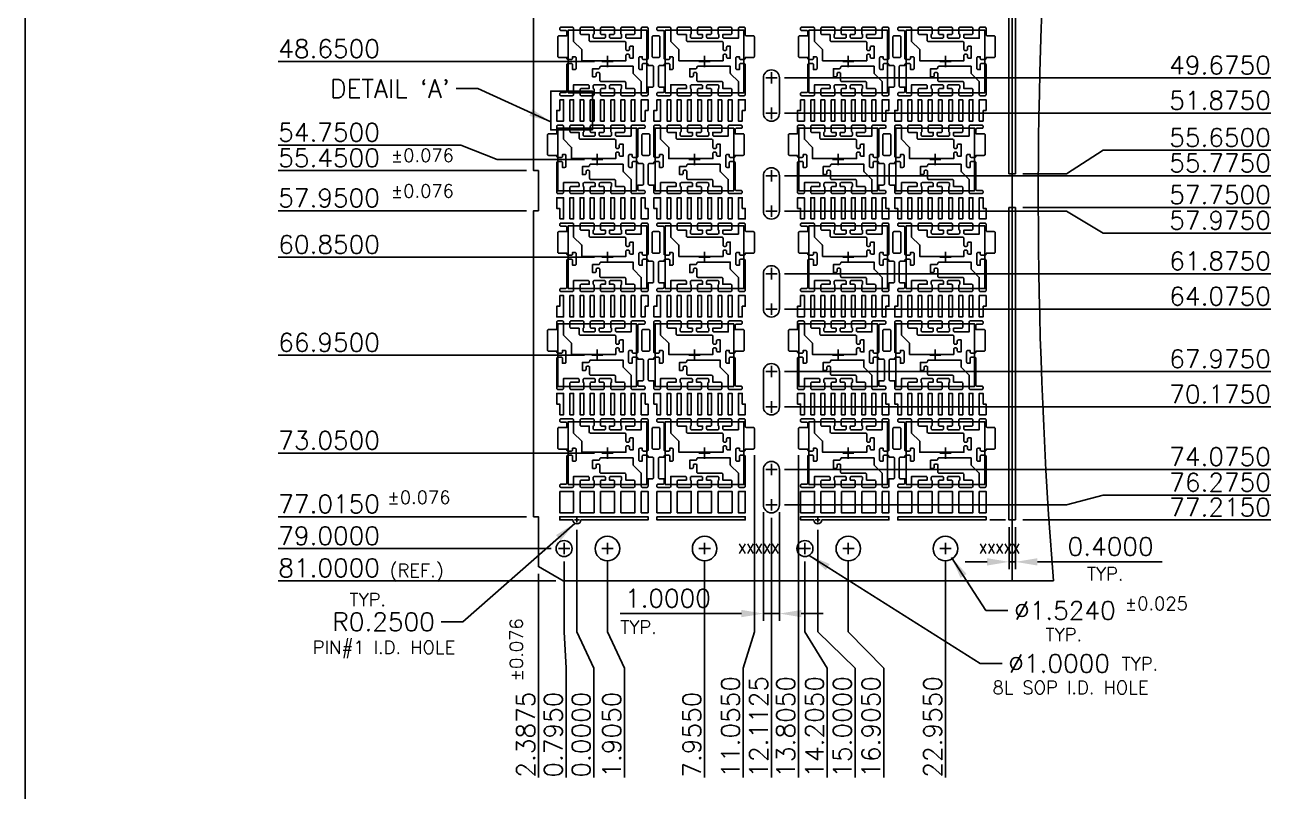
# Model space of a CAD drawing. Extents: x 5 to 821, y 9 to 392.
# Drawn here: x 5 to 178.4, y 148.5 to 253.5 of the extents above; entities that cross this region are included whole.
import ezdxf
from ezdxf.enums import TextEntityAlignment as Align
from ezdxf.lldxf.tags import DXFTag

# ---------------------------------------------------------------- set-up
doc = ezdxf.new("R2010")
doc.units = 0
doc.header["$LTSCALE"] = 8
doc.header["$MEASUREMENT"] = 0
for name, color, linetype in [('CEN', 2, 'CENTER'), ('COIN-LINE', 4, 'Continuous'), ('DIM', 7, 'Continuous'), ('DRAWING-SHEET', 6, 'Continuous'), ('LF-LINE', 1, 'Continuous'), ('PKG-OUT', 3, 'HIDDEN')]:
    doc.layers.add(name, color=color, linetype=linetype)
doc.styles.add('SIMPLEX', font='SIMPLEX.shx', dxfattribs={"height": 3})
doc.styles.get("Standard").update_dxf_attribs({"font": 'SIMPLEX', "height": 3})
tags = doc.linetypes.add('CENTER', pattern=[2, 1.25, -0.25, 0.25, -0.25]).pattern_tags.tags
tags[10:11] = [DXFTag(74, 4), DXFTag(75, 0), DXFTag(340, '0'), DXFTag(46, 1.0), DXFTag(50, 0.0), DXFTag(44, 0.0), DXFTag(45, 0.0)]
tags[8:9] = [DXFTag(74, 4), DXFTag(75, 0), DXFTag(340, '0'), DXFTag(46, 1.0), DXFTag(50, 0.0), DXFTag(44, 0.0), DXFTag(45, 0.0)]
tags[6:7] = [DXFTag(74, 4), DXFTag(75, 0), DXFTag(340, '0'), DXFTag(46, 1.0), DXFTag(50, 0.0), DXFTag(44, 0.0), DXFTag(45, 0.0)]
tags[4:5] = [DXFTag(74, 4), DXFTag(75, 0), DXFTag(340, '0'), DXFTag(46, 1.0), DXFTag(50, 0.0), DXFTag(44, 0.0), DXFTag(45, 0.0)]
tags = doc.linetypes.add('HIDDEN', pattern=[0.375, 0.25, -0.125]).pattern_tags.tags
tags[6:7] = [DXFTag(74, 4), DXFTag(75, 0), DXFTag(340, '0'), DXFTag(46, 1.0), DXFTag(50, 0.0), DXFTag(44, 0.0), DXFTag(45, 0.0)]
tags[4:5] = [DXFTag(74, 4), DXFTag(75, 0), DXFTag(340, '0'), DXFTag(46, 1.0), DXFTag(50, 0.0), DXFTag(44, 0.0), DXFTag(45, 0.0)]
doc.dimstyles.get("Standard").update_dxf_attribs({"dimtxt": 0.18, "dimasz": 0.18, "dimexe": 0.18, "dimexo": 0.0625, "dimgap": 0.09, "dimtad": 0, "dimtih": 1, "dimtoh": 1, "dimdec": 4, "dimzin": 0, "dimdsep": 46, "dimtxsty": 'Standard', "dimcen": 0.09, "dimadec": 0, "dimazin": 0, "dimtfac": 1, "dimtdec": 4, "dimtofl": 0, "dimtmove": 0, "dimatfit": 3, "dimfxl": 0, "dimtolj": 1, "dimtzin": 0, "dimarcsym": 0})

# ---------------------------------------------------------------- blocks, each defined once
blk = doc.blocks.new('TABLET')
at = {"layer": 'DRAWING-SHEET'}
blk.add_lwpolyline([(5, 392), (5, 9), (277, 9), (277, 392)], close=True, dxfattribs=at)
blk = doc.blocks.new('INT1')
blk.add_lwpolyline([(1.22, 0.45, 0.414214), (1.15, 0.38), (1.15, 0.05), (-1.6, 0.05), (-1.6, 0.716, 0.198912), (-1.621, 0.766), (-2.105, 1.25), (-2.105, 2.065, 0.414214), (-2.175, 2.135), (-2.905, 2.135, 0.414214), (-2.975, 2.065), (-2.975, 2.005, 0.414214), (-2.905, 1.935), (-2.598, 1.935, -0.414214), (-2.528, 1.865), (-2.528, 1.6), (-3.03, 1.6, 0.414214), (-3.1, 1.53), (-3.1, 0.32, 0.414214), (-3.03, 0.25), (-2.528, 0.25), (-2.528, 0.195, 0.414214), (-2.458, 0.125), (-2.24, 0.125, 0.414214), (-2.17, 0.195), (-2.17, 0.3), (-2.02, 0.3, -0.414214), (-1.95, 0.23), (-1.95, -0.43, -0.414214), (-2.02, -0.5), (-2.17, -0.5), (-2.17, -0.195, 0.414214), (-2.24, -0.125), (-2.458, -0.125, 0.414214), (-2.528, -0.195), (-2.528, -1.865, -0.414214), (-2.598, -1.935), (-2.905, -1.935, 0.414214), (-2.975, -2.005), (-2.975, -2.065, 0.414214), (-2.905, -2.135), (-2.175, -2.135, 0.414214), (-2.105, -2.065), (-2.105, -1.45), (-1.205, -1.45, -0.414214), (-1.135, -1.52), (-1.135, -1.68), (-1.635, -1.68, 0.414214), (-1.705, -1.75), (-1.705, -2.065, 0.414214), (-1.635, -2.135), (-0.905, -2.135, 0.414214), (-0.835, -2.065), (-0.835, -1.75, 0.331679), (-0.885, -1.683), (-0.885, -1.52, -0.414214), (-0.815, -1.45), (-0.195, -1.45, -0.414214), (-0.125, -1.52), (-0.125, -1.68), (-0.365, -1.68, 0.414214), (-0.435, -1.75), (-0.435, -2.065, 0.414214), (-0.365, -2.135), (0.365, -2.135, 0.414214), (0.435, -2.065), (0.435, -1.75, 0.414214), (0.365, -1.68), (0.125, -1.68), (0.125, -1.52, -0.414214), (0.195, -1.45), (0.815, -1.45, -0.414214), (0.885, -1.52), (0.885, -1.683, 0.331679), (0.835, -1.75), (0.835, -2.065, 0.414214), (0.905, -2.135), (1.635, -2.135, 0.414214), (1.705, -2.065), (1.705, -1.75, 0.414214), (1.635, -1.68), (1.135, -1.68), (1.135, -1.32, 0.414214), (1.065, -1.25), (-0.41, -1.25, -0.414214), (-0.48, -1.18), (-0.48, -0.75, 0.414214), (-0.55, -0.68), (-0.63, -0.68, 0.414214), (-0.7, -0.75), (-0.7, -0.88, -0.414214), (-0.77, -0.95), (-0.93, -0.95), (-0.93, -0.45), (-0.55, -0.45, 0.414214), (-0.48, -0.38), (-0.48, -0.37, -0.414214), (-0.41, -0.3), (1.6, -0.3), (1.6, -0.716, 0.198912), (1.621, -0.766), (2.105, -1.25), (2.105, -2.065, 0.414214), (2.175, -2.135), (2.457, -2.135, 0.414214), (2.527, -2.065), (2.527, -1.6), (2.805, -1.6, 0.414214), (2.875, -1.53), (2.875, -0.32, 0.414214), (2.805, -0.25), (2.527, -0.25), (2.527, -0.195, 0.414214), (2.457, -0.125), (2.24, -0.125, 0.414214), (2.17, -0.195), (2.17, -0.5), (2.02, -0.5, -0.414214), (1.95, -0.43), (1.95, 0.23, -0.414214), (2.02, 0.3), (2.17, 0.3), (2.17, 0.195, 0.414214), (2.24, 0.125), (2.457, 0.125, 0.414214), (2.527, 0.195), (2.527, 2.065, 0.414214), (2.457, 2.135), (2.175, 2.135, 0.414214), (2.105, 2.065), (2.105, 1.45), (1.205, 1.45, -0.414214), (1.135, 1.52), (1.135, 1.68), (1.635, 1.68, 0.414214), (1.705, 1.75), (1.705, 2.065, 0.414214), (1.635, 2.135), (0.905, 2.135, 0.414214), (0.835, 2.065), (0.835, 1.75, 0.331679), (0.885, 1.683), (0.885, 1.52, -0.414214), (0.815, 1.45), (0.195, 1.45, -0.414214), (0.125, 1.52), (0.125, 1.68), (0.365, 1.68, 0.414214), (0.435, 1.75), (0.435, 2.065, 0.414214), (0.365, 2.135), (-0.365, 2.135, 0.414214), (-0.435, 2.065), (-0.435, 1.75, 0.414214), (-0.365, 1.68), (-0.125, 1.68), (-0.125, 1.52, -0.414214), (-0.195, 1.45), (-0.815, 1.45, -0.414214), (-0.885, 1.52), (-0.885, 1.683, 0.331679), (-0.835, 1.75), (-0.835, 2.065, 0.414214), (-0.905, 2.135), (-1.635, 2.135, 0.414214), (-1.705, 2.065), (-1.705, 1.75, 0.414214), (-1.635, 1.68), (-1.135, 1.68), (-1.135, 1.32, 0.414214), (-1.065, 1.25), (1.08, 1.25, -0.414214), (1.15, 1.18), (1.15, 0.75, 0.414214), (1.22, 0.68), (1.3, 0.68, 0.414214), (1.37, 0.75), (1.37, 0.88, -0.414214), (1.44, 0.95), (1.6, 0.95), (1.6, 0.2), (1.44, 0.2, -0.414214), (1.37, 0.27), (1.37, 0.38, 0.414214), (1.3, 0.45)], format="xyb", close=True)
blk.add_lwpolyline([(3.025, 0.25), (2.848, 0.25, -0.414214), (2.778, 0.32), (2.778, 1.53, -0.414214), (2.848, 1.6), (3.025, 1.6)], format="xyb")
at = {"layer": 'PKG-OUT'}
blk.add_lwpolyline([(-2.45, -1.95), (-2.45, 1.95), (2.45, 1.95), (2.45, -1.95)], close=True, dxfattribs=at)
blk = doc.blocks.new('INT2')
for points in [[(-3.025, 0.25), (-2.848, 0.25, 0.414214), (-2.778, 0.32), (-2.778, 1.53, 0.414214), (-2.848, 1.6), (-3.025, 1.6)], [(2.527, 0.25), (2.527, 0.195, -0.414214), (2.457, 0.125), (2.24, 0.125, -0.414214), (2.17, 0.195), (2.17, 0.3), (2.02, 0.3, 0.414214), (1.95, 0.23), (1.95, -0.43, 0.414214), (2.02, -0.5), (2.17, -0.5), (2.17, -0.195, -0.414214), (2.24, -0.125), (2.457, -0.125, -0.414214), (2.527, -0.195), (2.527, -2.065, -0.414214), (2.457, -2.135), (2.175, -2.135, -0.414214), (2.105, -2.065), (2.105, -1.25), (1.621, -0.766, -0.198912), (1.6, -0.716), (1.6, -0.3), (-0.41, -0.3, 0.414214), (-0.48, -0.37), (-0.48, -0.38, -0.414214), (-0.55, -0.45), (-0.93, -0.45), (-0.93, -0.95), (-0.77, -0.95, 0.414214), (-0.7, -0.88), (-0.7, -0.75, -0.414214), (-0.63, -0.68), (-0.55, -0.68, -0.414214), (-0.48, -0.75), (-0.48, -1.18, 0.414214), (-0.41, -1.25), (1.065, -1.25, -0.414214), (1.135, -1.32), (1.135, -1.68), (1.635, -1.68, -0.414214), (1.705, -1.75), (1.705, -2.065, -0.414214), (1.635, -2.135), (0.905, -2.135, -0.414214), (0.835, -2.065), (0.835, -1.75, -0.331679), (0.885, -1.683), (0.885, -1.52, 0.414214), (0.815, -1.45), (0.195, -1.45, 0.414214), (0.125, -1.52), (0.125, -1.68), (0.365, -1.68, -0.414214), (0.435, -1.75), (0.435, -2.065, -0.414214), (0.365, -2.135), (-0.365, -2.135, -0.414214), (-0.435, -2.065), (-0.435, -1.75, -0.414214), (-0.365, -1.68), (-0.125, -1.68), (-0.125, -1.52, 0.414214), (-0.195, -1.45), (-0.815, -1.45, 0.414214), (-0.885, -1.52), (-0.885, -1.683, -0.331679), (-0.835, -1.75), (-0.835, -2.065, -0.414214), (-0.905, -2.135), (-1.635, -2.135, -0.414214), (-1.705, -2.065), (-1.705, -1.75, -0.414214), (-1.635, -1.68), (-1.135, -1.68), (-1.135, -1.52, 0.414214), (-1.205, -1.45), (-2.105, -1.45), (-2.105, -2.065, -0.414214), (-2.175, -2.135), (-2.905, -2.135, -0.414214), (-2.975, -2.065), (-2.975, -2.005, -0.414214), (-2.905, -1.935), (-2.598, -1.935, 0.414214), (-2.528, -1.865), (-2.528, -1.6), (-2.805, -1.6, -0.414214), (-2.875, -1.53), (-2.875, -0.32, -0.414214), (-2.805, -0.25), (-2.528, -0.25), (-2.528, -0.195, -0.414214), (-2.458, -0.125), (-2.24, -0.125, -0.414214), (-2.17, -0.195), (-2.17, -0.5), (-2.02, -0.5, 0.414214), (-1.95, -0.43), (-1.95, 0.23, 0.414214), (-2.02, 0.3), (-2.17, 0.3), (-2.17, 0.195, -0.414214), (-2.24, 0.125), (-2.458, 0.125, -0.414214), (-2.528, 0.195), (-2.528, 1.865, 0.414214), (-2.598, 1.935), (-2.905, 1.935, -0.414214), (-2.975, 2.005), (-2.975, 2.065, -0.414214), (-2.905, 2.135), (-2.175, 2.135, -0.414214), (-2.105, 2.065), (-2.105, 1.25), (-1.621, 0.766, -0.198912), (-1.6, 0.716), (-1.6, 0.05), (1.15, 0.05), (1.15, 0.38, -0.414214), (1.22, 0.45), (1.3, 0.45, -0.414214), (1.37, 0.38), (1.37, 0.27, 0.414214), (1.44, 0.2), (1.6, 0.2), (1.6, 0.95), (1.44, 0.95, 0.414214), (1.37, 0.88), (1.37, 0.75, -0.414214), (1.3, 0.68), (1.22, 0.68, -0.414214), (1.15, 0.75), (1.15, 1.18, 0.414214), (1.08, 1.25), (-1.065, 1.25, -0.414214), (-1.135, 1.32), (-1.135, 1.68), (-1.635, 1.68, -0.414214), (-1.705, 1.75), (-1.705, 2.065, -0.414214), (-1.635, 2.135), (-0.905, 2.135, -0.414214), (-0.835, 2.065), (-0.835, 1.75, -0.331679), (-0.885, 1.683), (-0.885, 1.52, 0.414214), (-0.815, 1.45), (-0.195, 1.45, 0.414214), (-0.125, 1.52), (-0.125, 1.68), (-0.365, 1.68, -0.414214), (-0.435, 1.75), (-0.435, 2.065, -0.414214), (-0.365, 2.135), (0.365, 2.135, -0.414214), (0.435, 2.065), (0.435, 1.75, -0.414214), (0.365, 1.68), (0.125, 1.68), (0.125, 1.52, 0.414214), (0.195, 1.45), (0.815, 1.45, 0.414214), (0.885, 1.52), (0.885, 1.683, -0.331679), (0.835, 1.75), (0.835, 2.065, -0.414214), (0.905, 2.135), (1.635, 2.135, -0.414214), (1.705, 2.065), (1.705, 1.75, -0.414214), (1.635, 1.68), (1.135, 1.68), (1.135, 1.52, 0.414214), (1.205, 1.45), (2.105, 1.45), (2.105, 2.065, -0.414214), (2.175, 2.135), (2.457, 2.135, -0.414214), (2.527, 2.065), (2.527, 1.67, 0.414214), (2.597, 1.6), (3.03, 1.6, -0.414214), (3.1, 1.53), (3.1, 0.32, -0.414214), (3.03, 0.25), (2.527, 0.25)]]:
    blk.add_lwpolyline(points, format="xyb")
at = {"layer": 'PKG-OUT'}
blk.add_lwpolyline([(-2.45, -1.95), (-2.45, 1.95), (2.45, 1.95), (2.45, -1.95)], close=True, dxfattribs=at)
blk = doc.blocks.new('INT3')
for points in [[(-2.528, 0.25), (-2.528, 0.195, 0.414214), (-2.458, 0.125), (-2.24, 0.125, 0.414214), (-2.17, 0.195), (-2.17, 0.3), (-2.02, 0.3, -0.414214), (-1.95, 0.23), (-1.95, -0.43, -0.414214), (-2.02, -0.5), (-2.17, -0.5), (-2.17, -0.195, 0.414214), (-2.24, -0.125), (-2.458, -0.125, 0.414214), (-2.528, -0.195), (-2.528, -2.065, 0.414214), (-2.458, -2.135), (-2.175, -2.135, 0.414214), (-2.105, -2.065), (-2.105, -1.45), (-1.205, -1.45, -0.414214), (-1.135, -1.52), (-1.135, -1.68), (-1.635, -1.68, 0.414214), (-1.705, -1.75), (-1.705, -2.065, 0.414214), (-1.635, -2.135), (-0.905, -2.135, 0.414214), (-0.835, -2.065), (-0.835, -1.75, 0.331679), (-0.885, -1.683), (-0.885, -1.52, -0.414214), (-0.815, -1.45), (-0.195, -1.45, -0.414214), (-0.125, -1.52), (-0.125, -1.68), (-0.365, -1.68, 0.414214), (-0.435, -1.75), (-0.435, -2.065, 0.414214), (-0.365, -2.135), (0.365, -2.135, 0.414214), (0.435, -2.065), (0.435, -1.75, 0.414214), (0.365, -1.68), (0.125, -1.68), (0.125, -1.52, -0.414214), (0.195, -1.45), (0.815, -1.45, -0.414214), (0.885, -1.52), (0.885, -1.683, 0.331679), (0.835, -1.75), (0.835, -2.065, 0.414214), (0.905, -2.135), (1.635, -2.135, 0.414214), (1.705, -2.065), (1.705, -1.75, 0.414214), (1.635, -1.68), (1.135, -1.68), (1.135, -1.32, 0.414214), (1.065, -1.25), (-0.41, -1.25, -0.414214), (-0.48, -1.18), (-0.48, -0.75, 0.414214), (-0.55, -0.68), (-0.63, -0.68, 0.414214), (-0.7, -0.75), (-0.7, -0.88, -0.414214), (-0.77, -0.95), (-0.93, -0.95), (-0.93, -0.45), (-0.55, -0.45, 0.414214), (-0.48, -0.38), (-0.48, -0.37, -0.414214), (-0.41, -0.3), (1.6, -0.3), (1.6, -0.716, 0.198912), (1.621, -0.766), (2.105, -1.25), (2.105, -2.065, 0.414214), (2.175, -2.135), (2.905, -2.135, 0.414214), (2.975, -2.065), (2.975, -2.005, 0.414214), (2.905, -1.935), (2.597, -1.935, -0.414214), (2.527, -1.865), (2.527, -1.6), (2.805, -1.6, 0.414214), (2.875, -1.53), (2.875, -0.32, 0.414214), (2.805, -0.25), (2.527, -0.25), (2.527, -0.195, 0.414214), (2.457, -0.125), (2.24, -0.125, 0.414214), (2.17, -0.195), (2.17, -0.5), (2.02, -0.5, -0.414214), (1.95, -0.43), (1.95, 0.23, -0.414214), (2.02, 0.3), (2.17, 0.3), (2.17, 0.195, 0.414214), (2.24, 0.125), (2.457, 0.125, 0.414214), (2.527, 0.195), (2.527, 1.865, -0.414214), (2.597, 1.935), (2.905, 1.935, 0.414214), (2.975, 2.005), (2.975, 2.065, 0.414214), (2.905, 2.135), (2.175, 2.135, 0.414214), (2.105, 2.065), (2.105, 1.45), (1.205, 1.45, -0.414214), (1.135, 1.52), (1.135, 1.68), (1.635, 1.68, 0.414214), (1.705, 1.75), (1.705, 2.065, 0.414214), (1.635, 2.135), (0.905, 2.135, 0.414214), (0.835, 2.065), (0.835, 1.75, 0.331679), (0.885, 1.683), (0.885, 1.52, -0.414214), (0.815, 1.45), (0.195, 1.45, -0.414214), (0.125, 1.52), (0.125, 1.68), (0.365, 1.68, 0.414214), (0.435, 1.75), (0.435, 2.065, 0.414214), (0.365, 2.135), (-0.365, 2.135, 0.414214), (-0.435, 2.065), (-0.435, 1.75, 0.414214), (-0.365, 1.68), (-0.125, 1.68), (-0.125, 1.52, -0.414214), (-0.195, 1.45), (-0.815, 1.45, -0.414214), (-0.885, 1.52), (-0.885, 1.683, 0.331679), (-0.835, 1.75), (-0.835, 2.065, 0.414214), (-0.905, 2.135), (-1.635, 2.135, 0.414214), (-1.705, 2.065), (-1.705, 1.75, 0.414214), (-1.635, 1.68), (-1.135, 1.68), (-1.135, 1.32, 0.414214), (-1.065, 1.25), (1.08, 1.25, -0.414214), (1.15, 1.18), (1.15, 0.75, 0.414214), (1.22, 0.68), (1.3, 0.68, 0.414214), (1.37, 0.75), (1.37, 0.88, -0.414214), (1.44, 0.95), (1.6, 0.95), (1.6, 0.2), (1.44, 0.2, -0.414214), (1.37, 0.27), (1.37, 0.38, 0.414214), (1.3, 0.45), (1.22, 0.45, 0.414214), (1.15, 0.38), (1.15, 0.05), (-1.6, 0.05), (-1.6, 0.716, 0.198912), (-1.621, 0.766), (-2.105, 1.25), (-2.105, 2.065, 0.414214), (-2.175, 2.135), (-2.458, 2.135, 0.414214), (-2.528, 2.065), (-2.528, 1.6), (-3.03, 1.6, 0.414214), (-3.1, 1.53), (-3.1, 0.32, 0.414214), (-3.03, 0.25), (-2.528, 0.25)], [(3.025, 0.25), (2.848, 0.25, -0.414214), (2.778, 0.32), (2.778, 1.53, -0.414214), (2.848, 1.6), (3.025, 1.6)]]:
    blk.add_lwpolyline(points, format="xyb")
at = {"layer": 'PKG-OUT'}
blk.add_lwpolyline([(-2.45, -1.95), (-2.45, 1.95), (2.45, 1.95), (2.45, -1.95)], close=True, dxfattribs=at)
blk = doc.blocks.new('INT4')
for points in [[(-3.025, 0.25), (-2.848, 0.25, 0.414214), (-2.778, 0.32), (-2.778, 1.53, 0.414214), (-2.848, 1.6), (-3.025, 1.6)], [(-2.528, -0.25), (-2.528, -0.195, -0.414214), (-2.458, -0.125), (-2.24, -0.125, -0.414214), (-2.17, -0.195), (-2.17, -0.5), (-2.02, -0.5, 0.414214), (-1.95, -0.43), (-1.95, 0.23, 0.414214), (-2.02, 0.3), (-2.17, 0.3), (-2.17, 0.195, -0.414214), (-2.24, 0.125), (-2.458, 0.125, -0.414214), (-2.528, 0.195), (-2.528, 2.065, -0.414214), (-2.458, 2.135), (-2.175, 2.135, -0.414214), (-2.105, 2.065), (-2.105, 1.25), (-1.621, 0.766, -0.198912), (-1.6, 0.716), (-1.6, 0.05), (1.15, 0.05), (1.15, 0.38, -0.414214), (1.22, 0.45), (1.3, 0.45, -0.414214), (1.37, 0.38), (1.37, 0.27, 0.414214), (1.44, 0.2), (1.6, 0.2), (1.6, 0.95), (1.44, 0.95, 0.414214), (1.37, 0.88), (1.37, 0.75, -0.414214), (1.3, 0.68), (1.22, 0.68, -0.414214), (1.15, 0.75), (1.15, 1.18, 0.414214), (1.08, 1.25), (-1.065, 1.25, -0.414214), (-1.135, 1.32), (-1.135, 1.68), (-1.635, 1.68, -0.414214), (-1.705, 1.75), (-1.705, 2.065, -0.414214), (-1.635, 2.135), (-0.905, 2.135, -0.414214), (-0.835, 2.065), (-0.835, 1.75, -0.331679), (-0.885, 1.683), (-0.885, 1.52, 0.414214), (-0.815, 1.45), (-0.195, 1.45, 0.414214), (-0.125, 1.52), (-0.125, 1.68), (-0.365, 1.68, -0.414214), (-0.435, 1.75), (-0.435, 2.065, -0.414214), (-0.365, 2.135), (0.365, 2.135, -0.414214), (0.435, 2.065), (0.435, 1.75, -0.414214), (0.365, 1.68), (0.125, 1.68), (0.125, 1.52, 0.414214), (0.195, 1.45), (0.815, 1.45, 0.414214), (0.885, 1.52), (0.885, 1.683, -0.331679), (0.835, 1.75), (0.835, 2.065, -0.414214), (0.905, 2.135), (1.635, 2.135, -0.414214), (1.705, 2.065), (1.705, 1.75, -0.414214), (1.635, 1.68), (1.135, 1.68), (1.135, 1.52, 0.414214), (1.205, 1.45), (2.105, 1.45), (2.105, 2.065, -0.414214), (2.175, 2.135), (2.905, 2.135, -0.414214), (2.975, 2.065), (2.975, 2.005, -0.414214), (2.905, 1.935), (2.597, 1.935, 0.414214), (2.527, 1.865), (2.527, 1.6), (3.03, 1.6, -0.414214), (3.1, 1.53), (3.1, 0.32, -0.414214), (3.03, 0.25), (2.527, 0.25), (2.527, 0.195, -0.414214), (2.457, 0.125), (2.24, 0.125, -0.414214), (2.17, 0.195), (2.17, 0.3), (2.02, 0.3, 0.414214), (1.95, 0.23), (1.95, -0.43, 0.414214), (2.02, -0.5), (2.17, -0.5), (2.17, -0.195, -0.414214), (2.24, -0.125), (2.457, -0.125, -0.414214), (2.527, -0.195), (2.527, -1.865, 0.414214), (2.597, -1.935), (2.905, -1.935, -0.414214), (2.975, -2.005), (2.975, -2.065, -0.414214), (2.905, -2.135), (2.175, -2.135, -0.414214), (2.105, -2.065), (2.105, -1.25), (1.621, -0.766, -0.198912), (1.6, -0.716), (1.6, -0.3), (-0.41, -0.3, 0.414214), (-0.48, -0.37), (-0.48, -0.38, -0.414214), (-0.55, -0.45), (-0.93, -0.45), (-0.93, -0.95), (-0.77, -0.95, 0.414214), (-0.7, -0.88), (-0.7, -0.75, -0.414214), (-0.63, -0.68), (-0.55, -0.68, -0.414214), (-0.48, -0.75), (-0.48, -1.18, 0.414214), (-0.41, -1.25), (1.065, -1.25, -0.414214), (1.135, -1.32), (1.135, -1.68), (1.635, -1.68, -0.414214), (1.705, -1.75), (1.705, -2.065, -0.414214), (1.635, -2.135), (0.905, -2.135, -0.414214), (0.835, -2.065), (0.835, -1.75, -0.331679), (0.885, -1.683), (0.885, -1.52, 0.414214), (0.815, -1.45), (0.195, -1.45, 0.414214), (0.125, -1.52), (0.125, -1.68), (0.365, -1.68, -0.414214), (0.435, -1.75), (0.435, -2.065, -0.414214), (0.365, -2.135), (-0.365, -2.135, -0.414214), (-0.435, -2.065), (-0.435, -1.75, -0.414214), (-0.365, -1.68), (-0.125, -1.68), (-0.125, -1.52, 0.414214), (-0.195, -1.45), (-0.815, -1.45, 0.414214), (-0.885, -1.52), (-0.885, -1.683, -0.331679), (-0.835, -1.75), (-0.835, -2.065, -0.414214), (-0.905, -2.135), (-1.635, -2.135, -0.414214), (-1.705, -2.065), (-1.705, -1.75, -0.414214), (-1.635, -1.68), (-1.135, -1.68), (-1.135, -1.52, 0.414214), (-1.205, -1.45), (-2.105, -1.45), (-2.105, -2.065, -0.414214), (-2.175, -2.135), (-2.458, -2.135, -0.414214), (-2.528, -2.065), (-2.528, -1.6), (-2.805, -1.6, -0.414214), (-2.875, -1.53), (-2.875, -0.32, -0.414214), (-2.805, -0.25), (-2.528, -0.25)]]:
    blk.add_lwpolyline(points, format="xyb")
at = {"layer": 'PKG-OUT'}
blk.add_lwpolyline([(-2.45, -1.95), (-2.45, 1.95), (2.45, 1.95), (2.45, -1.95)], close=True, dxfattribs=at)

msp = doc.modelspace()

# ---------------------------------------------------------------- linework, layer by layer
for points in [[(78.22, 243.32), (78.22, 241.86), (77.81, 241.86), (77.81, 240.4), (78.74, 240.4), (78.74, 243.32)], [(79.62, 243.32), (80.13, 243.32), (80.13, 240.4), (79.62, 240.4)], [(81.53, 243.32), (81.01, 243.32), (81.01, 240.4), (81.53, 240.4)], [(82.41, 243.32), (82.93, 243.32), (82.93, 240.4), (82.41, 240.4)], [(84.32, 243.32), (83.81, 243.32), (83.81, 240.41), (83.82, 240.4), (84.32, 240.4)], [(85.2, 243.32), (85.72, 243.32), (85.72, 240.4), (85.2, 240.4)], [(87.12, 243.32), (86.6, 243.32), (86.6, 240.4), (87.12, 240.4)], [(88, 243.31), (88.01, 243.32), (88.52, 243.32), (88.52, 240.4), (88, 240.4)], [(89.91, 241.86), (90.33, 241.86), (90.33, 243.32), (89.4, 243.32), (89.4, 240.4), (89.91, 240.4)], [(91.53, 243.32), (91.53, 241.86), (91.12, 241.86), (91.12, 240.4), (92.05, 240.4), (92.05, 243.32)], [(92.93, 243.32), (93.44, 243.32), (93.44, 240.4), (92.93, 240.4)], [(94.84, 243.32), (94.32, 243.32), (94.32, 240.4), (94.84, 240.4)], [(95.72, 243.32), (96.24, 243.32), (96.24, 240.4), (95.72, 240.4)], [(97.63, 243.32), (97.12, 243.32), (97.12, 240.41), (97.13, 240.4), (97.63, 240.4)], [(98.51, 243.32), (99.03, 243.32), (99.03, 240.4), (98.51, 240.4)], [(100.43, 243.32), (99.91, 243.32), (99.91, 240.4), (100.43, 240.4)], [(101.31, 243.31), (101.32, 243.32), (101.83, 243.32), (101.83, 240.4), (101.31, 240.4)], [(103.22, 241.86), (103.64, 241.86), (103.64, 243.32), (102.71, 243.32), (102.71, 240.4), (103.22, 240.4)], [(111.22, 243.32), (111.22, 241.86), (110.81, 241.86), (110.81, 240.4), (111.74, 240.4), (111.74, 243.32)], [(112.62, 243.32), (113.13, 243.32), (113.13, 240.4), (112.62, 240.4)], [(114.53, 243.32), (114.01, 243.32), (114.01, 240.4), (114.53, 240.4)], [(115.41, 243.32), (115.93, 243.32), (115.93, 240.4), (115.41, 240.4)], [(117.32, 243.32), (116.81, 243.32), (116.81, 240.41), (116.82, 240.4), (117.32, 240.4)], [(118.2, 243.32), (118.72, 243.32), (118.72, 240.4), (118.2, 240.4)], [(120.12, 243.32), (119.6, 243.32), (119.6, 240.4), (120.12, 240.4)], [(121, 243.31), (121.01, 243.32), (121.52, 243.32), (121.52, 240.4), (121, 240.4)], [(122.91, 241.86), (123.33, 241.86), (123.33, 243.32), (122.4, 243.32), (122.4, 240.4), (122.91, 240.4)], [(124.53, 243.32), (124.53, 241.86), (124.12, 241.86), (124.12, 240.4), (125.05, 240.4), (125.05, 243.32)], [(125.93, 243.32), (126.44, 243.32), (126.44, 240.4), (125.93, 240.4)], [(127.84, 243.32), (127.32, 243.32), (127.32, 240.4), (127.84, 240.4)], [(128.72, 243.32), (129.24, 243.32), (129.24, 240.4), (128.72, 240.4)], [(130.63, 243.32), (130.12, 243.32), (130.12, 240.41), (130.13, 240.4), (130.63, 240.4)], [(131.51, 243.32), (132.03, 243.32), (132.03, 240.4), (131.51, 240.4)], [(133.43, 243.32), (132.91, 243.32), (132.91, 240.4), (133.43, 240.4)], [(134.31, 243.31), (134.32, 243.32), (134.83, 243.32), (134.83, 240.4), (134.31, 240.4)], [(136.22, 241.86), (136.64, 241.86), (136.64, 243.32), (135.71, 243.32), (135.71, 240.4), (136.22, 240.4)], [(78.22, 226.98), (78.22, 228.44), (77.81, 228.44), (77.81, 229.9), (78.74, 229.9), (78.74, 226.98)], [(79.62, 226.98), (80.13, 226.98), (80.13, 229.9), (79.62, 229.9)], [(81.53, 226.98), (81.01, 226.98), (81.01, 229.9), (81.53, 229.9)], [(82.41, 226.98), (82.93, 226.98), (82.93, 229.9), (82.41, 229.9)], [(84.32, 226.98), (83.81, 226.98), (83.81, 229.89), (83.82, 229.9), (84.32, 229.9)], [(85.2, 226.98), (85.72, 226.98), (85.72, 229.9), (85.2, 229.9)], [(87.12, 226.98), (86.6, 226.98), (86.6, 229.9), (87.12, 229.9)], [(88, 226.99), (88.01, 226.98), (88.52, 226.98), (88.52, 229.9), (88, 229.9)], [(89.91, 228.44), (90.33, 228.44), (90.33, 226.98), (89.4, 226.98), (89.4, 229.9), (89.91, 229.9)], [(91.53, 226.98), (91.53, 228.44), (91.12, 228.44), (91.12, 229.9), (92.05, 229.9), (92.05, 226.98)], [(92.93, 226.98), (93.44, 226.98), (93.44, 229.9), (92.93, 229.9)], [(94.84, 226.98), (94.32, 226.98), (94.32, 229.9), (94.84, 229.9)], [(95.72, 226.98), (96.24, 226.98), (96.24, 229.9), (95.72, 229.9)], [(97.63, 226.98), (97.12, 226.98), (97.12, 229.89), (97.13, 229.9), (97.63, 229.9)], [(98.51, 226.98), (99.03, 226.98), (99.03, 229.9), (98.51, 229.9)], [(100.43, 226.98), (99.91, 226.98), (99.91, 229.9), (100.43, 229.9)], [(101.31, 226.99), (101.32, 226.98), (101.83, 226.98), (101.83, 229.9), (101.31, 229.9)], [(103.22, 228.44), (103.64, 228.44), (103.64, 226.98), (102.71, 226.98), (102.71, 229.9), (103.22, 229.9)], [(111.22, 226.98), (111.22, 228.44), (110.81, 228.44), (110.81, 229.9), (111.74, 229.9), (111.74, 226.98)], [(112.62, 226.98), (113.13, 226.98), (113.13, 229.9), (112.62, 229.9)], [(114.53, 226.98), (114.01, 226.98), (114.01, 229.9), (114.53, 229.9)], [(115.41, 226.98), (115.93, 226.98), (115.93, 229.9), (115.41, 229.9)], [(117.32, 226.98), (116.81, 226.98), (116.81, 229.89), (116.82, 229.9), (117.32, 229.9)], [(118.2, 226.98), (118.72, 226.98), (118.72, 229.9), (118.2, 229.9)], [(120.12, 226.98), (119.6, 226.98), (119.6, 229.9), (120.12, 229.9)], [(121, 226.99), (121.01, 226.98), (121.52, 226.98), (121.52, 229.9), (121, 229.9)], [(122.91, 228.44), (123.33, 228.44), (123.33, 226.98), (122.4, 226.98), (122.4, 229.9), (122.91, 229.9)], [(124.53, 226.98), (124.53, 228.44), (124.12, 228.44), (124.12, 229.9), (125.05, 229.9), (125.05, 226.98)], [(125.93, 226.98), (126.44, 226.98), (126.44, 229.9), (125.93, 229.9)], [(127.84, 226.98), (127.32, 226.98), (127.32, 229.9), (127.84, 229.9)], [(128.72, 226.98), (129.24, 226.98), (129.24, 229.9), (128.72, 229.9)], [(130.63, 226.98), (130.12, 226.98), (130.12, 229.89), (130.13, 229.9), (130.63, 229.9)], [(131.51, 226.98), (132.03, 226.98), (132.03, 229.9), (131.51, 229.9)], [(133.43, 226.98), (132.91, 226.98), (132.91, 229.9), (133.43, 229.9)], [(134.31, 226.99), (134.32, 226.98), (134.83, 226.98), (134.83, 229.9), (134.31, 229.9)], [(136.22, 228.44), (136.64, 228.44), (136.64, 226.98), (135.71, 226.98), (135.71, 229.9), (136.22, 229.9)], [(78.22, 216.48), (78.22, 215.02), (77.81, 215.02), (77.81, 213.56), (78.74, 213.56), (78.74, 216.48)], [(79.62, 216.48), (80.13, 216.48), (80.13, 213.56), (79.62, 213.56)], [(81.53, 216.48), (81.01, 216.48), (81.01, 213.56), (81.53, 213.56)], [(82.41, 216.48), (82.93, 216.48), (82.93, 213.56), (82.41, 213.56)], [(84.32, 216.48), (83.81, 216.48), (83.81, 213.57), (83.82, 213.56), (84.32, 213.56)], [(85.2, 216.48), (85.72, 216.48), (85.72, 213.56), (85.2, 213.56)], [(87.12, 216.48), (86.6, 216.48), (86.6, 213.56), (87.12, 213.56)], [(88, 216.47), (88.01, 216.48), (88.52, 216.48), (88.52, 213.56), (88, 213.56)], [(89.91, 215.02), (90.33, 215.02), (90.33, 216.48), (89.4, 216.48), (89.4, 213.56), (89.91, 213.56)], [(91.53, 216.48), (91.53, 215.02), (91.12, 215.02), (91.12, 213.56), (92.05, 213.56), (92.05, 216.48)], [(92.93, 216.48), (93.44, 216.48), (93.44, 213.56), (92.93, 213.56)], [(94.84, 216.48), (94.32, 216.48), (94.32, 213.56), (94.84, 213.56)], [(95.72, 216.48), (96.24, 216.48), (96.24, 213.56), (95.72, 213.56)], [(97.63, 216.48), (97.12, 216.48), (97.12, 213.57), (97.13, 213.56), (97.63, 213.56)], [(98.51, 216.48), (99.03, 216.48), (99.03, 213.56), (98.51, 213.56)], [(100.43, 216.48), (99.91, 216.48), (99.91, 213.56), (100.43, 213.56)], [(101.31, 216.47), (101.32, 216.48), (101.83, 216.48), (101.83, 213.56), (101.31, 213.56)], [(103.22, 215.02), (103.64, 215.02), (103.64, 216.48), (102.71, 216.48), (102.71, 213.56), (103.22, 213.56)], [(111.22, 216.48), (111.22, 215.02), (110.81, 215.02), (110.81, 213.56), (111.74, 213.56), (111.74, 216.48)], [(112.62, 216.48), (113.13, 216.48), (113.13, 213.56), (112.62, 213.56)], [(114.53, 216.48), (114.01, 216.48), (114.01, 213.56), (114.53, 213.56)], [(115.41, 216.48), (115.93, 216.48), (115.93, 213.56), (115.41, 213.56)], [(117.32, 216.48), (116.81, 216.48), (116.81, 213.57), (116.82, 213.56), (117.32, 213.56)], [(118.2, 216.48), (118.72, 216.48), (118.72, 213.56), (118.2, 213.56)], [(120.12, 216.48), (119.6, 216.48), (119.6, 213.56), (120.12, 213.56)], [(121, 216.47), (121.01, 216.48), (121.52, 216.48), (121.52, 213.56), (121, 213.56)], [(122.91, 215.02), (123.33, 215.02), (123.33, 216.48), (122.4, 216.48), (122.4, 213.56), (122.91, 213.56)], [(124.53, 216.48), (124.53, 215.02), (124.12, 215.02), (124.12, 213.56), (125.05, 213.56), (125.05, 216.48)], [(125.93, 216.48), (126.44, 216.48), (126.44, 213.56), (125.93, 213.56)], [(127.84, 216.48), (127.32, 216.48), (127.32, 213.56), (127.84, 213.56)], [(128.72, 216.48), (129.24, 216.48), (129.24, 213.56), (128.72, 213.56)], [(130.63, 216.48), (130.12, 216.48), (130.12, 213.57), (130.13, 213.56), (130.63, 213.56)], [(131.51, 216.48), (132.03, 216.48), (132.03, 213.56), (131.51, 213.56)], [(133.43, 216.48), (132.91, 216.48), (132.91, 213.56), (133.43, 213.56)], [(134.31, 216.47), (134.32, 216.48), (134.83, 216.48), (134.83, 213.56), (134.31, 213.56)], [(136.22, 215.02), (136.64, 215.02), (136.64, 216.48), (135.71, 216.48), (135.71, 213.56), (136.22, 213.56)], [(78.22, 200.14), (78.22, 201.6), (77.81, 201.6), (77.81, 203.06), (78.74, 203.06), (78.74, 200.14)], [(79.62, 200.14), (80.13, 200.14), (80.13, 203.06), (79.62, 203.06)], [(81.53, 200.14), (81.01, 200.14), (81.01, 203.06), (81.53, 203.06)], [(82.41, 200.14), (82.93, 200.14), (82.93, 203.06), (82.41, 203.06)], [(84.32, 200.14), (83.81, 200.14), (83.81, 203.05), (83.82, 203.06), (84.32, 203.06)], [(85.2, 200.14), (85.72, 200.14), (85.72, 203.06), (85.2, 203.06)], [(87.12, 200.14), (86.6, 200.14), (86.6, 203.06), (87.12, 203.06)], [(88, 200.15), (88.01, 200.14), (88.52, 200.14), (88.52, 203.06), (88, 203.06)], [(89.91, 201.6), (90.33, 201.6), (90.33, 200.14), (89.4, 200.14), (89.4, 203.06), (89.91, 203.06)], [(91.53, 200.14), (91.53, 201.6), (91.12, 201.6), (91.12, 203.06), (92.05, 203.06), (92.05, 200.14)], [(92.93, 200.14), (93.44, 200.14), (93.44, 203.06), (92.93, 203.06)], [(94.84, 200.14), (94.32, 200.14), (94.32, 203.06), (94.84, 203.06)], [(95.72, 200.14), (96.24, 200.14), (96.24, 203.06), (95.72, 203.06)], [(97.63, 200.14), (97.12, 200.14), (97.12, 203.05), (97.13, 203.06), (97.63, 203.06)], [(98.51, 200.14), (99.03, 200.14), (99.03, 203.06), (98.51, 203.06)], [(100.43, 200.14), (99.91, 200.14), (99.91, 203.06), (100.43, 203.06)], [(101.31, 200.15), (101.32, 200.14), (101.83, 200.14), (101.83, 203.06), (101.31, 203.06)], [(103.22, 201.6), (103.64, 201.6), (103.64, 200.14), (102.71, 200.14), (102.71, 203.06), (103.22, 203.06)], [(111.22, 200.14), (111.22, 201.6), (110.81, 201.6), (110.81, 203.06), (111.74, 203.06), (111.74, 200.14)], [(112.62, 200.14), (113.13, 200.14), (113.13, 203.06), (112.62, 203.06)], [(114.53, 200.14), (114.01, 200.14), (114.01, 203.06), (114.53, 203.06)], [(115.41, 200.14), (115.93, 200.14), (115.93, 203.06), (115.41, 203.06)], [(117.32, 200.14), (116.81, 200.14), (116.81, 203.05), (116.82, 203.06), (117.32, 203.06)], [(118.2, 200.14), (118.72, 200.14), (118.72, 203.06), (118.2, 203.06)], [(120.12, 200.14), (119.6, 200.14), (119.6, 203.06), (120.12, 203.06)], [(121, 200.15), (121.01, 200.14), (121.52, 200.14), (121.52, 203.06), (121, 203.06)], [(122.91, 201.6), (123.33, 201.6), (123.33, 200.14), (122.4, 200.14), (122.4, 203.06), (122.91, 203.06)], [(124.53, 200.14), (124.53, 201.6), (124.12, 201.6), (124.12, 203.06), (125.05, 203.06), (125.05, 200.14)], [(125.93, 200.14), (126.44, 200.14), (126.44, 203.06), (125.93, 203.06)], [(127.84, 200.14), (127.32, 200.14), (127.32, 203.06), (127.84, 203.06)], [(128.72, 200.14), (129.24, 200.14), (129.24, 203.06), (128.72, 203.06)], [(130.63, 200.14), (130.12, 200.14), (130.12, 203.05), (130.13, 203.06), (130.63, 203.06)], [(131.51, 200.14), (132.03, 200.14), (132.03, 203.06), (131.51, 203.06)], [(133.43, 200.14), (132.91, 200.14), (132.91, 203.06), (133.43, 203.06)], [(134.31, 200.15), (134.32, 200.14), (134.83, 200.14), (134.83, 203.06), (134.31, 203.06)], [(136.22, 201.6), (136.64, 201.6), (136.64, 200.14), (135.71, 200.14), (135.71, 203.06), (136.22, 203.06)], [(78.22, 189.64), (80.13, 189.64), (80.13, 186.72), (78.22, 186.72)], [(81.01, 189.64), (82.93, 189.64), (82.93, 186.72), (81.01, 186.72)], [(83.81, 189.64), (85.72, 189.64), (85.72, 186.72), (83.81, 186.72)], [(86.6, 189.64), (88.52, 189.64), (88.52, 186.72), (86.6, 186.72)], [(89.4, 189.64), (90.33, 189.64), (90.33, 186.72), (89.4, 186.72)], [(91.53, 189.64), (93.44, 189.64), (93.44, 186.72), (91.53, 186.72)], [(94.32, 189.64), (96.24, 189.64), (96.24, 186.72), (94.32, 186.72)], [(97.12, 189.64), (99.03, 189.64), (99.03, 186.72), (97.12, 186.72)], [(99.91, 189.64), (101.83, 189.64), (101.83, 186.72), (99.91, 186.72)], [(102.71, 189.64), (103.64, 189.64), (103.64, 186.72), (102.71, 186.72)], [(111.22, 189.64), (113.13, 189.64), (113.13, 186.72), (111.22, 186.72)], [(114.01, 189.64), (115.93, 189.64), (115.93, 186.72), (114.01, 186.72)], [(116.81, 189.64), (118.72, 189.64), (118.72, 186.72), (116.81, 186.72)], [(119.6, 189.64), (121.52, 189.64), (121.52, 186.72), (119.6, 186.72)], [(122.4, 189.64), (123.33, 189.64), (123.33, 186.72), (122.4, 186.72)], [(124.53, 189.64), (126.44, 189.64), (126.44, 186.72), (124.53, 186.72)], [(127.32, 189.64), (129.24, 189.64), (129.24, 186.72), (127.32, 186.72)], [(130.12, 189.64), (132.03, 189.64), (132.03, 186.72), (130.12, 186.72)], [(132.91, 189.64), (134.83, 189.64), (134.83, 186.72), (132.91, 186.72)], [(135.71, 189.64), (136.64, 189.64), (136.64, 186.72), (135.71, 186.72)], [(91.53, 186.17), (103.64, 186.17), (103.64, 185.73), (91.53, 185.73)], [(124.53, 186.17), (136.64, 186.17), (136.64, 185.73), (124.53, 185.73)]]:
    msp.add_lwpolyline(points, close=True)
for points in [[(81.12, 185.73), (90.33, 185.73), (90.33, 186.17), (78.22, 186.17), (78.22, 185.73), (80.02, 185.73, 1)], [(114.12, 185.73), (123.33, 185.73), (123.33, 186.17), (111.22, 186.17), (111.22, 185.73), (113.02, 185.73, 1)]]:
    msp.add_lwpolyline(points, format="xyb", close=True)
at = {"layer": 'CEN'}
for p, q in [((140.22, 177.4), (140.22, 360)), ((83.99, 248.57), (85.53, 248.57)), ((84.76, 247.8), (84.76, 249.34)), ((97.3, 248.57), (98.84, 248.57)), ((98.07, 247.8), (98.07, 249.34)), ((116.99, 248.57), (118.53, 248.57)), ((117.76, 247.8), (117.76, 249.34)), ((130.3, 248.57), (131.84, 248.57)), ((131.07, 247.8), (131.07, 249.34)), ((106.44, 246.32), (108.02, 246.32)), ((107.22, 245.54), (107.22, 247.11)), ((106.44, 241.48), (108.02, 241.48)), ((107.22, 242.25), (107.22, 240.68)), ((83.37, 234.38), (83.37, 235.92)), ((96.68, 234.38), (96.68, 235.92)), ((116.37, 234.38), (116.37, 235.92)), ((129.68, 234.38), (129.68, 235.92)), ((84.14, 235.15), (82.6, 235.15)), ((97.45, 235.15), (95.91, 235.15)), ((117.14, 235.15), (115.6, 235.15)), ((130.45, 235.15), (128.91, 235.15)), ((106.44, 232.9), (108.02, 232.9)), ((107.22, 232.12), (107.22, 233.69)), ((106.44, 228.06), (108.02, 228.06)), ((107.22, 228.83), (107.22, 227.26)), ((84.76, 220.96), (84.76, 222.5)), ((98.07, 220.96), (98.07, 222.5)), ((117.76, 220.96), (117.76, 222.5)), ((131.07, 220.96), (131.07, 222.5)), ((83.99, 221.73), (85.53, 221.73)), ((97.3, 221.73), (98.84, 221.73)), ((107.22, 218.7), (107.22, 220.27)), ((116.99, 221.73), (118.53, 221.73)), ((130.3, 221.73), (131.84, 221.73)), ((106.44, 219.48), (108.02, 219.48)), ((107.22, 215.41), (107.22, 213.84)), ((106.44, 214.64), (108.02, 214.64)), ((84.14, 208.31), (82.6, 208.31)), ((83.37, 207.54), (83.37, 209.08)), ((97.45, 208.31), (95.91, 208.31)), ((96.68, 207.54), (96.68, 209.08)), ((117.14, 208.31), (115.6, 208.31)), ((116.37, 207.54), (116.37, 209.08)), ((130.45, 208.31), (128.91, 208.31)), ((129.68, 207.54), (129.68, 209.08)), ((107.22, 205.28), (107.22, 206.85)), ((106.44, 206.06), (108.02, 206.06)), ((106.44, 201.22), (108.02, 201.22)), ((107.22, 201.99), (107.22, 200.42)), ((83.99, 194.89), (85.53, 194.89)), ((84.76, 194.12), (84.76, 195.66)), ((97.3, 194.89), (98.84, 194.89)), ((98.07, 194.12), (98.07, 195.66)), ((116.99, 194.89), (118.53, 194.89)), ((117.76, 194.12), (117.76, 195.66)), ((130.3, 194.89), (131.84, 194.89)), ((131.07, 194.12), (131.07, 195.66)), ((106.44, 192.64), (108.02, 192.64)), ((107.22, 191.86), (107.22, 193.43)), ((106.44, 187.8), (108.02, 187.8)), ((107.22, 188.57), (107.22, 187)), ((80.92, 185.73), (80.23, 185.73)), ((80.57, 186.07), (80.57, 185.38)), ((113.92, 185.73), (113.23, 185.73)), ((113.57, 186.07), (113.57, 185.38)), ((78.82, 181.02), (78.82, 182.59)), ((84.76, 181.02), (84.76, 182.59)), ((98.07, 181.02), (98.07, 182.59)), ((111.82, 181.02), (111.82, 182.59)), ((117.76, 181.02), (117.76, 182.59)), ((131.07, 181.02), (131.07, 182.59)), ((79.6, 181.8), (78.03, 181.8)), ((83.99, 181.8), (85.56, 181.8)), ((97.3, 181.8), (98.87, 181.8)), ((112.6, 181.8), (111.03, 181.8)), ((116.99, 181.8), (118.56, 181.8)), ((130.3, 181.8), (131.87, 181.8))]:
    msp.add_line(p, q, dxfattribs=at)
at = {"layer": 'COIN-LINE'}
for p, q in [((67.66, 248.57), (62.66, 248.57)), ((147.66, 246.32), (152.66, 246.32)), ((147.66, 241.48), (152.66, 241.48)), ((69.66, 235.15), (64.65, 237.11)), ((147.66, 233.17), (152.66, 236.4)), ((67.65, 233.61), (62.65, 233.61)), ((147.66, 232.9), (152.66, 232.9)), ((67.65, 228.11), (62.65, 228.11)), ((147.66, 228.55), (152.66, 228.55)), ((147.66, 228.06), (152.66, 225.05)), ((67.66, 221.73), (62.66, 221.73)), ((147.66, 219.48), (152.66, 219.48)), ((147.66, 214.64), (152.66, 214.64)), ((67.66, 208.31), (62.66, 208.31)), ((147.66, 206.06), (152.66, 206.06)), ((147.66, 201.22), (152.66, 201.22)), ((67.66, 194.89), (62.66, 194.89)), ((147.66, 192.64), (152.66, 192.64)), ((147.66, 187.8), (152.66, 189.13)), ((67.66, 186.17), (62.66, 186.17)), ((147.66, 185.73), (152.66, 185.73)), ((67.66, 181.8), (62.66, 181.8)), ((67.66, 177.4), (62.66, 177.4)), ((75.32, 170.4), (75.32, 165.4)), ((78.82, 170.4), (79.09, 165.4)), ((80.57, 170.4), (82.91, 165.4)), ((84.76, 170.4), (87.1, 165.4)), ((98.07, 170.4), (98.07, 165.4)), ((104.89, 170.4), (103.37, 165.4)), ((107.22, 170.4), (107.22, 165.4)), ((110.94, 170.4), (110.94, 165.4)), ((111.82, 170.4), (114.88, 165.4)), ((113.57, 170.4), (118.69, 165.4)), ((117.76, 170.4), (122.61, 165.4)), ((131.07, 170.4), (131.07, 165.4))]:
    msp.add_line(p, q, dxfattribs=at)
at = {"layer": 'DIM'}
for p, q in [((62.66, 248.57), (39.66, 248.57)), ((82.99, 248.57), (67.66, 248.57)), ((109.02, 246.32), (147.66, 246.32)), ((152.66, 246.32), (175.66, 246.32)), ((109.02, 241.48), (147.66, 241.48)), ((152.66, 241.48), (175.66, 241.48)), ((64.65, 237.11), (39.65, 237.11)), ((152.66, 236.4), (175.66, 236.4)), ((81.6, 235.15), (69.66, 235.15)), ((62.65, 233.61), (39.65, 233.61)), ((73.65, 233.61), (67.65, 233.61)), ((109.02, 232.9), (147.66, 232.9)), ((141.65, 233.17), (147.66, 233.17)), ((152.66, 232.9), (175.66, 232.9)), ((62.65, 228.11), (39.65, 228.11)), ((73.65, 228.11), (67.65, 228.11)), ((109.02, 228.06), (147.66, 228.06)), ((141.65, 228.55), (147.66, 228.55)), ((152.66, 228.55), (175.66, 228.55)), ((152.66, 225.05), (175.66, 225.05)), ((62.66, 221.73), (39.66, 221.73)), ((82.99, 221.73), (67.66, 221.73)), ((109.02, 219.48), (147.66, 219.48)), ((152.66, 219.48), (175.66, 219.48)), ((109.02, 214.64), (147.66, 214.64)), ((152.66, 214.64), (175.66, 214.64)), ((62.66, 208.31), (39.66, 208.31)), ((81.6, 208.31), (67.66, 208.31)), ((109.02, 206.06), (147.66, 206.06)), ((152.66, 206.06), (175.66, 206.06)), ((109.02, 201.22), (147.66, 201.22)), ((152.66, 201.22), (175.66, 201.22)), ((62.66, 194.89), (39.66, 194.89)), ((82.99, 194.89), (67.66, 194.89)), ((104.89, 194.59), (104.89, 170.4)), ((110.94, 194.59), (110.94, 170.4)), ((109.02, 192.64), (147.66, 192.64)), ((152.66, 192.64), (175.66, 192.64)), ((152.66, 189.13), (175.66, 189.13)), ((109.02, 187.8), (147.66, 187.8)), ((62.66, 186.17), (39.66, 186.17)), ((73.66, 186.17), (67.66, 186.17)), ((106.12, 186.8), (106.12, 171.89)), ((107.22, 186), (107.22, 170.4)), ((108.32, 186.8), (108.32, 171.89)), ((137.14, 185.73), (139.28, 185.73)), ((141.66, 185.73), (147.66, 185.73)), ((152.66, 185.73), (175.66, 185.73)), ((80.57, 184.38), (80.57, 170.4)), ((113.57, 184.38), (113.57, 170.4)), ((139.78, 184.73), (139.78, 178.98)), ((140.66, 184.73), (140.66, 178.98)), ((62.66, 181.8), (39.66, 181.8)), ((77.03, 181.8), (67.66, 181.8)), ((78.82, 180.02), (78.82, 170.4)), ((84.76, 180.02), (84.76, 170.4)), ((98.07, 180.02), (98.07, 170.4)), ((111.82, 180.02), (111.82, 170.4)), ((117.76, 180.02), (117.76, 170.4)), ((131.07, 180.02), (131.07, 170.4)), ((136.78, 179.98), (133.78, 179.98)), ((139.78, 179.98), (140.66, 179.98)), ((143.66, 179.98), (160.74, 179.98)), ((62.66, 177.4), (39.66, 177.4)), ((77.69, 177.4), (67.66, 177.4)), ((75.32, 178.34), (75.32, 170.4)), ((103.12, 172.89), (86.52, 172.89)), ((108.32, 172.89), (106.12, 172.89)), ((111.32, 172.89), (114.32, 172.89)), ((75.32, 165.4), (75.32, 150.4)), ((79.09, 165.4), (79.09, 150.4)), ((82.91, 165.4), (82.91, 150.4)), ((87.1, 165.4), (87.1, 150.4)), ((98.07, 165.4), (98.07, 150.4)), ((103.37, 165.4), (103.37, 150.4)), ((107.22, 165.4), (107.22, 150.4)), ((110.94, 165.4), (110.94, 150.4)), ((114.88, 165.4), (114.88, 150.4)), ((118.69, 165.4), (118.69, 150.4)), ((122.61, 165.4), (122.61, 150.4)), ((131.07, 165.4), (131.07, 150.4))]:
    msp.add_line(p, q, dxfattribs=at)
for points in [[(136.78, 180.48), (136.78, 179.48), (139.78, 179.98)], [(143.66, 180.48), (143.66, 179.48), (140.66, 179.98)], [(103.12, 173.39), (103.12, 172.39), (106.12, 172.89)], [(111.32, 173.39), (111.32, 172.39), (108.32, 172.89)]]:
    msp.add_solid(points, dxfattribs=at)
at = {"layer": 'LF-LINE'}
msp.add_lwpolyline([(74.65, 186.17), (74.65, 228.11), (75.31, 228.11), (75.31, 233.61), (74.65, 233.61), (74.65, 268.37), (75.31, 268.37), (75.31, 273.87), (74.65, 273.87), (74.65, 308.63), (75.31, 308.63), (75.31, 314.13), (74.65, 314.13), (74.65, 351.23), (75.31, 351.23), (75.31, 358.06), (78.68, 360), (145.86, 360, -0.035381), (145.27, 274.39, 0.036316), (145.86, 177.4), (78.68, 177.4), (75.31, 179.34), (75.31, 186.17), (74.65, 186.17)], format="xyb", dxfattribs=at)
for points in [[(140.65, 233.17), (139.77, 233.17), (139.77, 268.81), (140.65, 268.81)], [(140.65, 185.73), (139.77, 185.73), (139.77, 228.55), (140.65, 228.55)]]:
    msp.add_lwpolyline(points, close=True, dxfattribs=at)
for points in [[(108.32, 241.48), (108.32, 246.32, 1), (106.12, 246.32), (106.12, 241.48, 1)], [(108.32, 228.06), (108.32, 232.9, 1), (106.12, 232.9), (106.12, 228.06, 1)], [(108.32, 214.64), (108.32, 219.48, 1), (106.12, 219.48), (106.12, 214.64, 1)], [(108.32, 201.22), (108.32, 206.06, 1), (106.12, 206.06), (106.12, 201.22, 1)], [(108.32, 187.8), (108.32, 192.64, 1), (106.12, 192.64), (106.12, 187.8, 1)]]:
    msp.add_lwpolyline(points, format="xyb", close=True, dxfattribs=at)
for centre, radius in [((78.82, 181.8), 1.1), ((84.76, 181.8), 1.68), ((98.07, 181.8), 1.68), ((111.82, 181.8), 1.1), ((117.76, 181.8), 1.68), ((131.07, 181.8), 1.68)]:
    msp.add_circle(centre, radius, dxfattribs=at)
at = {"layer": 'PKG-OUT'}
msp.add_lwpolyline([(82.7, 239.18), (76.99, 239.18), (76.99, 244.51), (82.7, 244.51)], close=True, dxfattribs=at)

# ---------------------------------------------------------------- block references
msp.add_blockref('TABLET', (0, 0))
at = {"xscale": 2.199999999999989, "yscale": 2.200000000000003, "zscale": 2.2}
for name, p in [('INT1', (84.76, 248.57)), ('INT2', (98.07, 248.57)), ('INT1', (117.76, 248.57)), ('INT2', (131.07, 248.57)), ('INT1', (84.76, 221.73)), ('INT2', (98.07, 221.73)), ('INT1', (117.76, 221.73)), ('INT2', (131.07, 221.73)), ('INT1', (84.76, 194.89)), ('INT2', (98.07, 194.89)), ('INT1', (117.76, 194.89)), ('INT2', (131.07, 194.89))]:
    msp.add_blockref(name, p, dxfattribs=at)
at = {"layer": 'DIM', "xscale": 2.2, "yscale": 2.2, "zscale": 2.2}
for name, p in [('INT3', (83.37, 235.15)), ('INT4', (96.68, 235.15)), ('INT3', (116.37, 235.15)), ('INT4', (129.68, 235.15)), ('INT3', (83.37, 208.31)), ('INT4', (96.68, 208.31)), ('INT3', (116.37, 208.31)), ('INT4', (129.68, 208.31))]:
    msp.add_blockref(name, p, dxfattribs=at)

# ---------------------------------------------------------------- texts
at = {"layer": 'DIM', "style": 'SIMPLEX'}
for s, height, p in [('48.6500', 2.5, (39.66, 249.07)), ('54.7500', 2.5, (39.65, 237.61)), ('55.4500', 2.5, (39.65, 234.11)), ('%%p0.076', 1.8, (55.08, 234.8)), ('57.9500', 2.5, (39.65, 228.61)), ('%%p0.076', 1.8, (55.08, 229.92)), ('60.8500', 2.5, (39.66, 222.23)), ('66.9500', 2.5, (39.66, 208.81)), ('73.0500', 2.5, (39.66, 195.39)), ('77.0150', 2.5, (39.66, 186.67)), ('%%p0.076', 1.8, (54.61, 187.93)), ('79.0000', 2.5, (39.66, 182.3)), ('81.0000', 2.5, (39.66, 177.9)), ('(REF.)', 1.8, (54.92, 177.9)), ('TYP.', 1.8, (150.45, 177.43)), ('TYP.', 1.8, (49.41, 173.9)), ('%%P0.025', 1.8, (155.64, 173.37)), ('TYP.', 1.8, (86.51, 170.13)), ('TYP.', 1.8, (144.77, 169.11)), ('PIN#1 I.D. HOLE', 1.8, (44.38, 167.36)), ('TYP.', 1.8, (155.21, 165.11)), ('8L SOP I.D. HOLE', 1.8, (137.52, 161.85))]:
    msp.add_text(s, height=height, dxfattribs=at).set_placement(p)
for s, p in [('49.6750', (175.66, 246.82)), ('51.8750', (175.66, 241.98)), ('55.6500', (175.66, 236.9)), ('55.7750', (175.66, 233.4)), ('57.7500', (175.66, 229.05)), ('57.9750', (175.66, 225.55)), ('61.8750', (175.66, 219.98)), ('64.0750', (175.66, 215.14)), ('67.9750', (175.66, 206.56)), ('70.1750', (175.66, 201.72)), ('74.0750', (175.66, 193.14)), ('76.2750', (175.66, 189.63)), ('77.2150', (175.66, 186.23))]:
    msp.add_text(s, height=2.5, dxfattribs=at).set_placement(p, align=Align.RIGHT)
for s, height, p in [('%%P0.076', 1.8, (73.18, 163.6)), ('11.0550', 2.5, (102.87, 150.4)), ('12.1125', 2.5, (106.72, 150.4)), ('13.8050', 2.5, (110.44, 150.4)), ('14.2050', 2.5, (114.38, 150.4)), ('15.0000', 2.5, (118.19, 150.4)), ('16.9050', 2.5, (122.11, 150.4)), ('22.9550', 2.5, (130.57, 150.4)), ('2.3875', 2.5, (74.82, 150.4)), ('0.7950', 2.5, (78.59, 150.4)), ('0.0000', 2.5, (82.41, 150.4)), ('1.9050', 2.5, (86.6, 150.4)), ('7.9550', 2.5, (97.57, 150.4))]:
    msp.add_text(s, height=height, rotation=90, dxfattribs=at).set_placement(p)
at = {"layer": 'DIM', "char_height": 2.5, "style": 'SIMPLEX'}
for s, insert, attachment_point in [("\\A1;DETAIL `A'", (63.16, 243.6), 9), ('\\A1;0.4000', (153.7, 182.08), 5), ('\\A1;1.0000', (93.04, 174.99), 5), ('\\A1;%%C1.5240', (140.47, 174.56), 1), ('\\A1;R0.2500', (61.11, 170.51), 9), ('\\A1;%%C1.0000', (139.68, 167.3), 1)]:
    msp.add_mtext(s, dxfattribs=dict(at, insert=insert, attachment_point=attachment_point))
at = {"layer": 'PKG-OUT', "style": 'SIMPLEX'}
for p in [(105.48, 181.8), (138.48, 181.8)]:
    msp.add_text('XXXXX', height=1.32, dxfattribs=at).set_placement(p, align=Align.MIDDLE_CENTER)

# ---------------------------------------------------------------- leaders
at = {"layer": 'DIM', "annotation_type": 0, "has_hookline": 1}
for points, hookline_direction, text_width in [([(76.99, 240.32), (67.01, 244.85), (64.01, 244.85)], 1, 18.69), ([(80.28, 185.26), (64.96, 171.76), (61.96, 171.76)], 1, 14.88), ([(112.41, 180.87), (135.83, 166.05), (138.83, 166.05)], 0, 14.17), ([(131.91, 180.57), (136.62, 173.31), (139.62, 173.31)], 0, 14.17)]:
    msp.add_leader(points, dimstyle='Standard', override={"dimtxt": 2.5, "dimasz": 3, "dimexe": 1, "dimexo": 1, "dimgap": 0.85, "dimtad": 0, "dimtih": 0, "dimtoh": 0, "dimtxsty": 'SIMPLEX', "dimcen": 0, "dimtp": 0.002, "dimtm": 0.002, "dimtofl": 1, "dimatfit": 0}, dxfattribs=dict(at, hookline_direction=hookline_direction, text_width=text_width))

doc.saveas('drawing.dxf')
